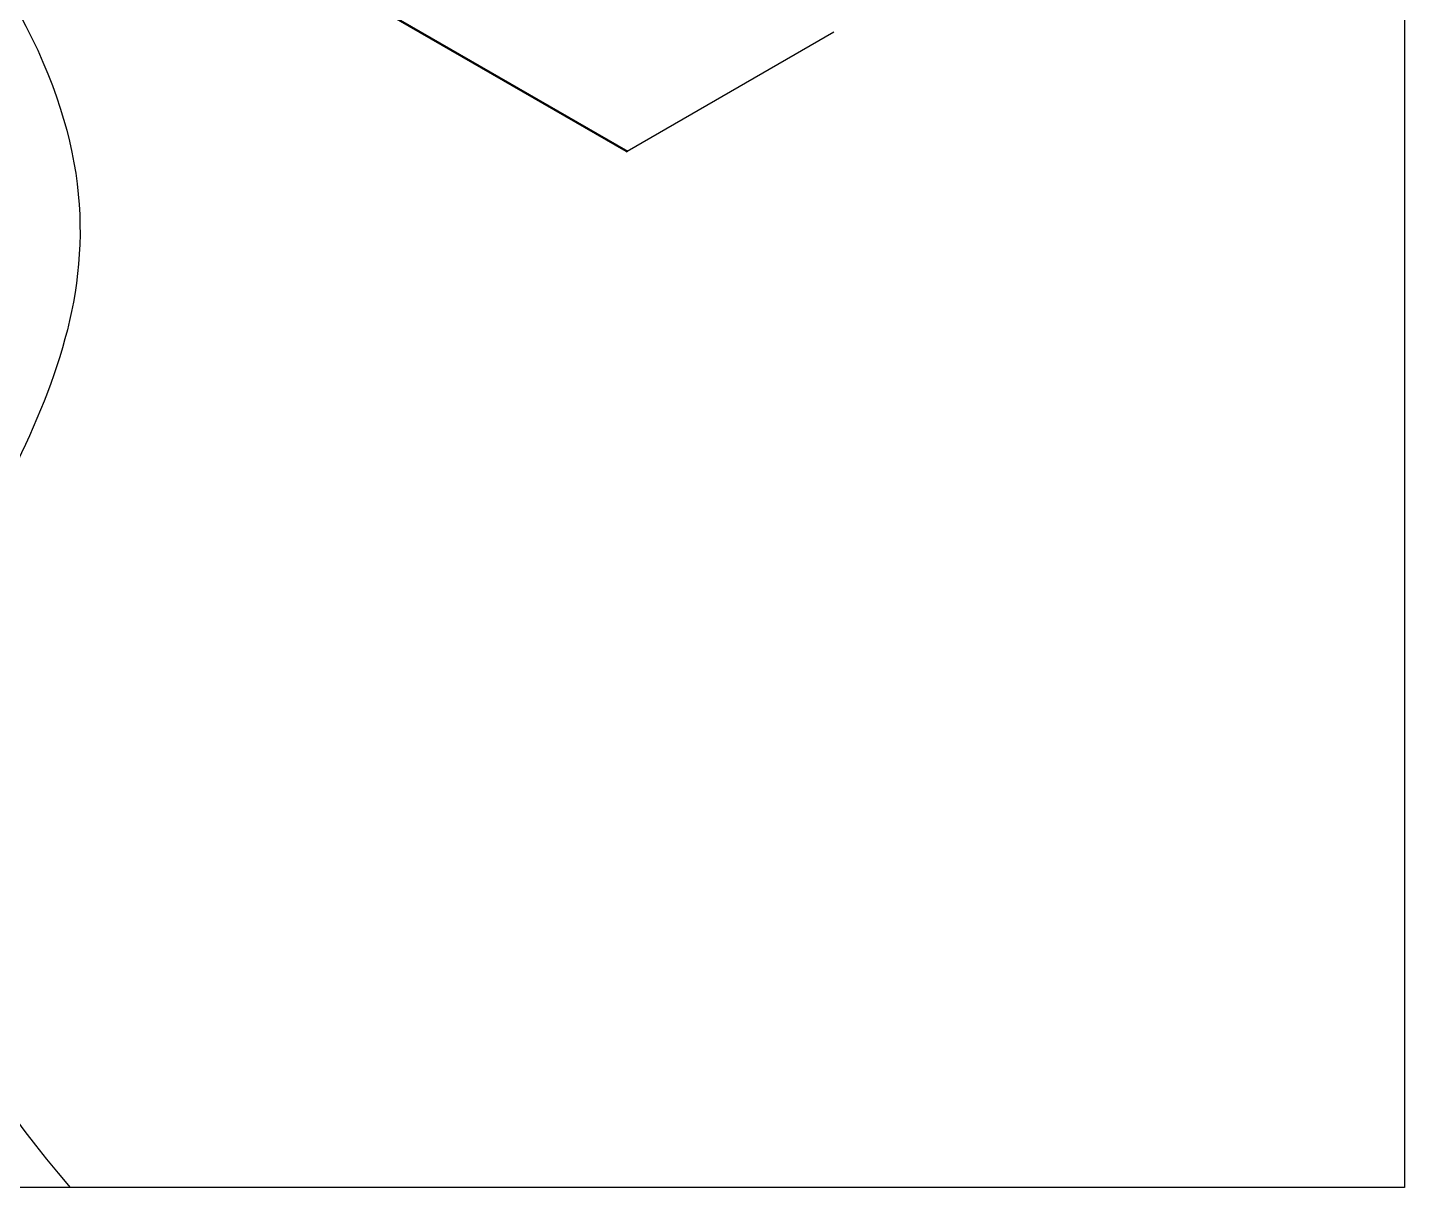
# Model space of a CAD drawing. Extents: x -1.8 to 17.5, y -14.1 to 0.
# Drawn here: x 6.08 to 12.23, y -14.12 to -8.94 of the extents above; entities that cross this region are included whole.
import ezdxf

# ---------------------------------------------------------------- set-up
doc = ezdxf.new("R2010")
doc.units = 0
doc.header["$LTSCALE"] = 0.5
doc.header["$MEASUREMENT"] = 0
doc.layers.add('Dimension', color=10, linetype='CONTINUOUS')
doc.layers.add('Housing', color=150, linetype='CONTINUOUS')
doc.layers.add('Text-Unprinted', color=131, linetype='CONTINUOUS', plot=False)

msp = doc.modelspace()

# ---------------------------------------------------------------- linework, layer by layer
at = {"layer": 'Dimension', "transparency": 16777216}
msp.add_open_spline([(5.54046, -8.167), (6.71581, -9.53395), (5.90607, -11.14464), (5.09633, -12.75533), (6.27168, -14.12228)], degree=3, dxfattribs=at)
at = {"layer": 'Housing', "linetype": 'Continuous', "lineweight": 25, "transparency": 16777216}
for p, q in [((8.75429, -9.49557), (4.89033, -7.26516)), ((4.90171, -7.26516), (8.76211, -9.49345)), ((9.68257, -8.96208), (8.75929, -9.49507))]:
    msp.add_line(p, q, dxfattribs=at)
msp.add_arc((8.75636, -9.49099), 0.00503, 245.692881, 305.617579, dxfattribs=at)
at = {"layer": 'Text-Unprinted', "ltscale": 0.5, "transparency": 16777216}
msp.add_lwpolyline([(0, 0), (12.23002, 0), (12.23002, -14.12228), (0, -14.12228)], close=True, dxfattribs=at)

doc.saveas('drawing.dxf')
